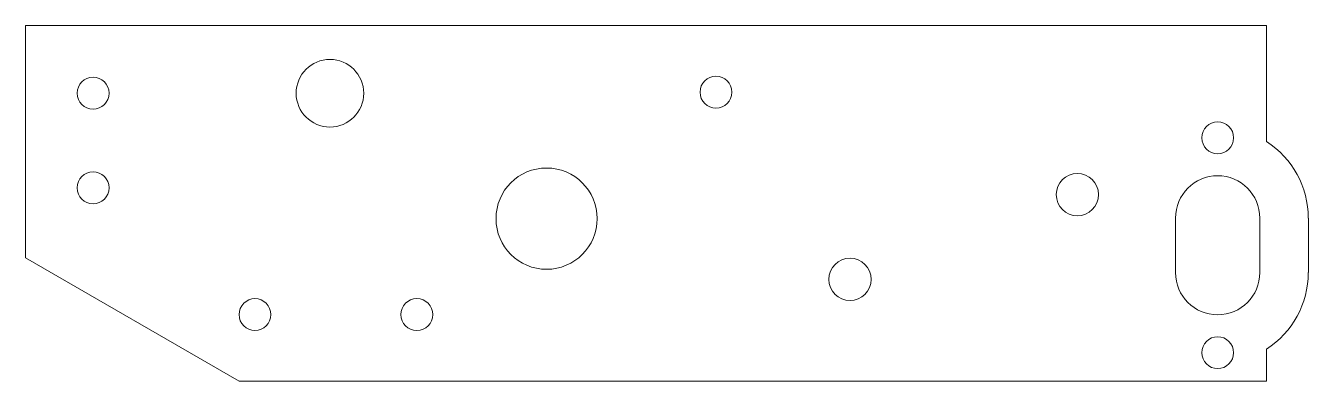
# Model space of a CAD drawing. Header units: millimetres. Extents: x 0 to 121, y 0 to 33.
import ezdxf

# ---------------------------------------------------------------- set-up
doc = ezdxf.new("R2010")
doc.units = ezdxf.units.MM

msp = doc.modelspace()

# ---------------------------------------------------------------- linework, layer by layer
at = {"color": 7, "linetype": 'Continuous', "lineweight": 15}
for p, q in [((116.84, 33.43), (0, 33.43)), ((0, 33.43), (0, 11.61)), ((116.84, 22.54), (116.84, 33.43)), ((108.27, 10.22), (108.27, 15.35)), ((116.21, 15.35), (116.21, 10.22)), ((120.78, 10.22), (120.78, 15.35)), ((0, 11.61), (20.11, 0)), ((116.84, 0), (116.84, 3.03)), ((20.11, 0), (116.84, 0))]:
    msp.add_line(p, q, dxfattribs=at)
for centre, radius in [((28.65, 27.08), 3.18), ((6.35, 27.08), 1.5), ((65, 27.18), 1.5), ((112.24, 22.89), 1.5), ((6.35, 18.19), 1.5), ((49.05, 15.29), 4.76), ((99.03, 17.55), 1.99), ((77.62, 9.58), 1.99), ((21.59, 6.27), 1.5), ((36.83, 6.27), 1.5), ((112.24, 2.69), 1.5)]:
    msp.add_circle(centre, radius, dxfattribs=at)
for centre, radius, start, end in [((112.24, 15.35), 8.53, 0, 57.4055), ((112.24, 15.35), 3.97, 0, 180), ((112.24, 10.22), 3.97, 180, 0), ((112.24, 10.22), 8.53, 302.5945, 0)]:
    msp.add_arc(centre, radius, start, end, dxfattribs=at)

doc.saveas('drawing.dxf')
